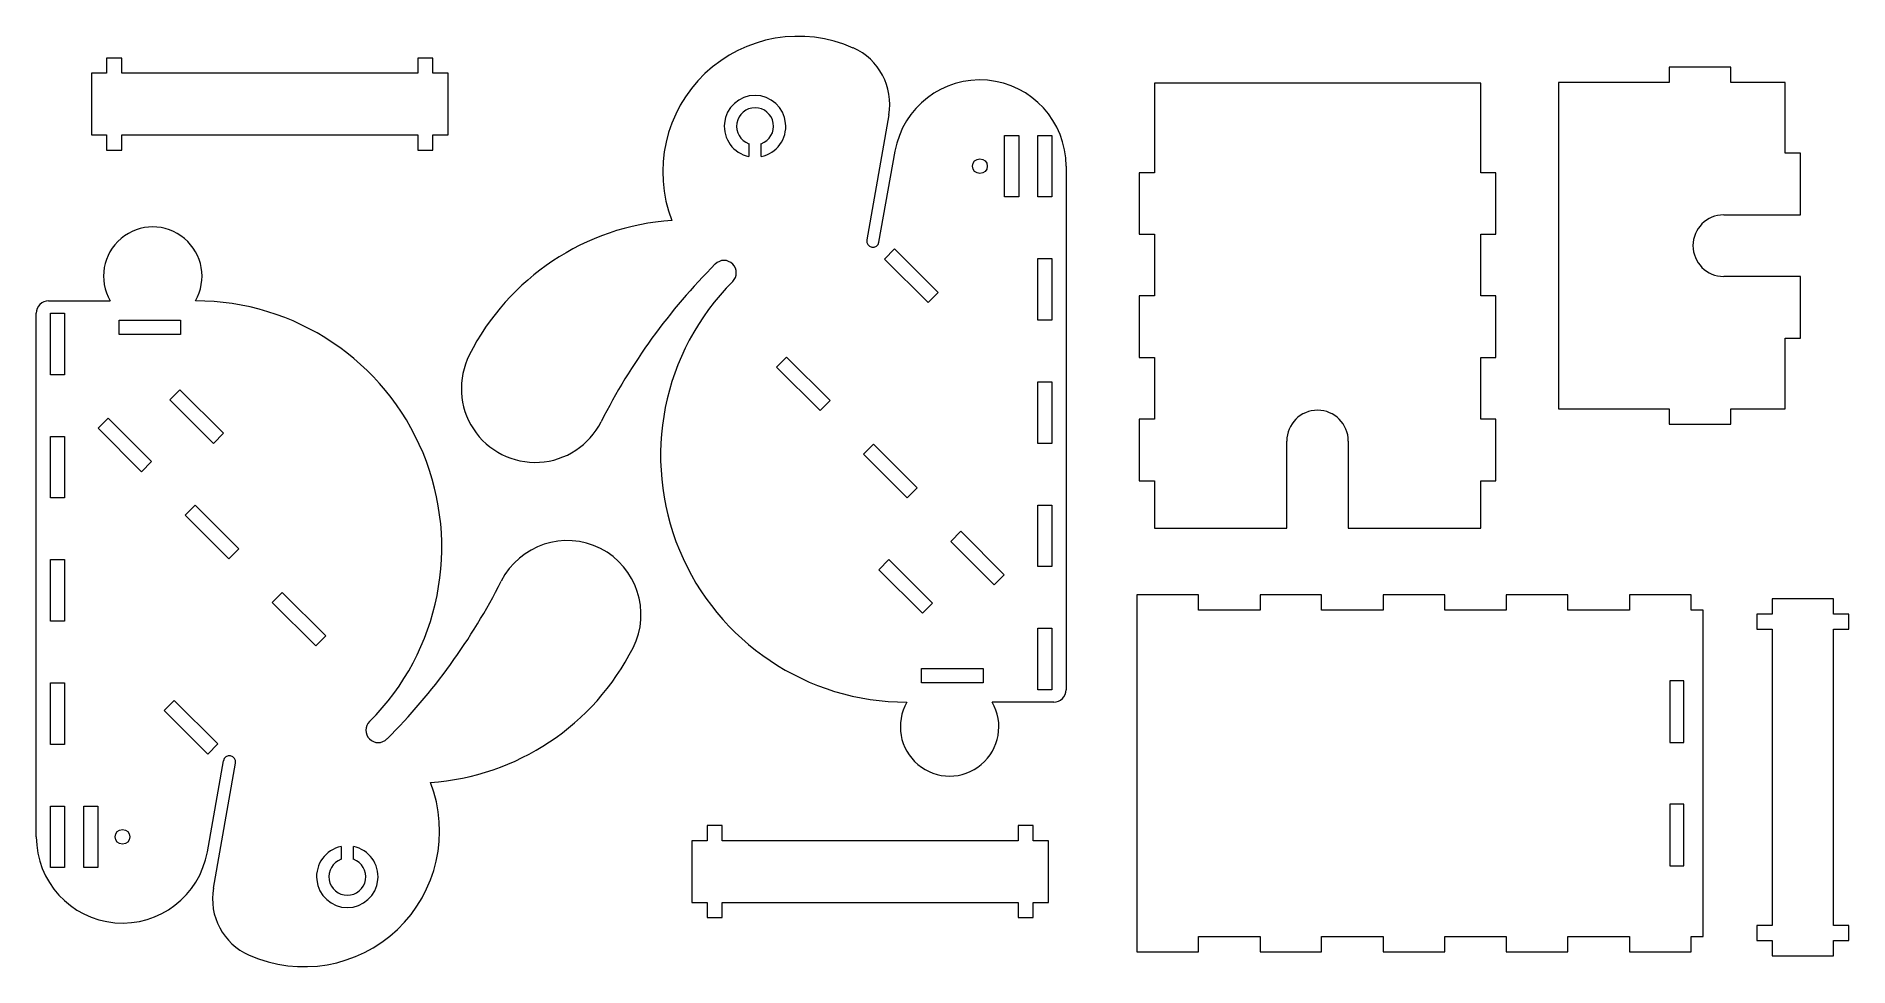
# Model space of a CAD drawing. Header units: inches. Extents: x 0.8 to 15.5, y 13.5 to 21.1.
import ezdxf

# ---------------------------------------------------------------- set-up
doc = ezdxf.new("R2010")
doc.units = ezdxf.units.IN
doc.header["$MEASUREMENT"] = 0

msp = doc.modelspace()

# ---------------------------------------------------------------- linework, layer by layer
at = {"color": 7, "linetype": 'Continuous', "lineweight": 15}
for p, q in [((1.201, 20.778), (1.201, 20.278)), ((1.324, 20.778), (1.201, 20.778)), ((1.324, 20.901), (1.324, 20.778)), ((1.447, 20.901), (1.324, 20.901)), ((1.447, 20.778), (1.447, 20.901)), ((3.851, 20.778), (1.447, 20.778)), ((3.851, 20.901), (3.851, 20.778)), ((3.974, 20.901), (3.851, 20.901)), ((3.974, 20.778), (3.974, 20.901)), ((4.097, 20.778), (3.974, 20.778)), ((4.097, 20.278), (4.097, 20.778)), ((14.014, 20.827), (14.014, 20.704)), ((14.514, 20.827), (14.014, 20.827)), ((14.514, 20.704), (14.514, 20.827)), ((9.833, 20.699), (9.833, 19.971)), ((12.483, 20.699), (9.833, 20.699)), ((12.483, 19.971), (12.483, 20.699)), ((13.116, 20.704), (13.116, 18.054)), ((14.014, 20.704), (13.116, 20.704)), ((14.957, 20.704), (14.514, 20.704)), ((14.957, 20.129), (14.957, 20.704)), ((7.677, 20.44), (7.498, 19.425)), ((1.201, 20.278), (1.324, 20.278)), ((1.324, 20.278), (1.324, 20.155)), ((1.447, 20.278), (3.851, 20.278)), ((1.447, 20.155), (1.447, 20.278)), ((3.851, 20.278), (3.851, 20.155)), ((3.974, 20.278), (4.097, 20.278)), ((3.974, 20.155), (3.974, 20.278)), ((6.54, 20.207), (6.54, 20.103)), ((6.64, 20.103), (6.64, 20.207)), ((8.616, 19.774), (8.616, 20.274)), ((8.616, 20.274), (8.731, 20.274)), ((8.731, 20.274), (8.731, 19.774)), ((8.886, 19.774), (8.886, 20.274)), ((8.886, 20.274), (9.001, 20.274)), ((9.001, 20.274), (9.001, 19.774)), ((1.324, 20.155), (1.447, 20.155)), ((3.851, 20.155), (3.974, 20.155)), ((7.596, 19.407), (7.727, 20.146)), ((9.116, 20.024), (9.116, 15.774)), ((15.08, 20.129), (14.957, 20.129)), ((15.08, 19.629), (15.08, 20.129)), ((9.71, 19.971), (9.71, 19.471)), ((9.833, 19.971), (9.71, 19.971)), ((12.606, 19.971), (12.483, 19.971)), ((12.606, 19.471), (12.606, 19.971)), ((8.731, 19.774), (8.616, 19.774)), ((9.001, 19.774), (8.886, 19.774)), ((14.457, 19.629), (15.08, 19.629)), ((9.71, 19.471), (9.833, 19.471)), ((9.833, 19.471), (9.833, 18.971)), ((12.483, 19.471), (12.606, 19.471)), ((12.483, 18.971), (12.483, 19.471)), ((7.641, 19.27), (7.723, 19.352)), ((7.723, 19.352), (8.076, 18.998)), ((7.995, 18.917), (7.641, 19.27)), ((8.886, 19.274), (9.001, 19.274)), ((8.886, 18.774), (8.886, 19.274)), ((9.001, 19.274), (9.001, 18.774)), ((8.076, 18.998), (7.995, 18.917)), ((15.08, 19.129), (14.457, 19.129)), ((15.08, 18.629), (15.08, 19.129)), ((0.853, 18.931), (1.353, 18.931)), ((9.71, 18.971), (9.71, 18.471)), ((9.833, 18.971), (9.71, 18.971)), ((12.606, 18.971), (12.483, 18.971)), ((12.606, 18.471), (12.606, 18.971)), ((0.753, 14.581), (0.753, 18.831)), ((0.868, 18.831), (0.983, 18.831)), ((0.868, 18.331), (0.868, 18.831)), ((0.983, 18.831), (0.983, 18.331)), ((1.425, 18.773), (1.925, 18.773)), ((1.425, 18.658), (1.425, 18.773)), ((1.925, 18.773), (1.925, 18.658)), ((9.001, 18.774), (8.886, 18.774)), ((1.925, 18.658), (1.425, 18.658)), ((14.957, 18.629), (15.08, 18.629)), ((14.957, 18.054), (14.957, 18.629)), ((6.765, 18.393), (6.846, 18.475)), ((6.846, 18.475), (7.199, 18.121)), ((9.71, 18.471), (9.833, 18.471)), ((9.833, 18.471), (9.833, 17.971)), ((12.483, 18.471), (12.606, 18.471)), ((12.483, 17.971), (12.483, 18.471)), ((0.983, 18.331), (0.868, 18.331)), ((7.118, 18.04), (6.765, 18.393)), ((8.886, 18.274), (9.001, 18.274)), ((8.886, 17.774), (8.886, 18.274)), ((9.001, 18.274), (9.001, 17.774)), ((1.838, 18.128), (1.92, 18.209)), ((2.192, 17.774), (1.838, 18.128)), ((1.92, 18.209), (2.273, 17.856)), ((7.199, 18.121), (7.118, 18.04)), ((1.255, 17.898), (1.336, 17.979)), ((1.336, 17.979), (1.69, 17.626)), ((9.71, 17.971), (9.71, 17.471)), ((9.833, 17.971), (9.71, 17.971)), ((12.606, 17.971), (12.483, 17.971)), ((12.606, 17.471), (12.606, 17.971)), ((13.116, 18.054), (14.014, 18.054)), ((14.014, 18.054), (14.014, 17.931)), ((14.514, 18.054), (14.957, 18.054)), ((14.514, 17.931), (14.514, 18.054)), ((0.868, 17.831), (0.983, 17.831)), ((0.868, 17.331), (0.868, 17.831)), ((0.983, 17.831), (0.983, 17.331)), ((1.608, 17.544), (1.255, 17.898)), ((2.273, 17.856), (2.192, 17.774)), ((14.014, 17.931), (14.514, 17.931)), ((7.472, 17.686), (7.553, 17.768)), ((7.825, 17.333), (7.472, 17.686)), ((7.553, 17.768), (7.907, 17.414)), ((9.001, 17.774), (8.886, 17.774)), ((10.908, 17.086), (10.908, 17.793)), ((11.408, 17.793), (11.408, 17.086)), ((1.69, 17.626), (1.608, 17.544)), ((7.907, 17.414), (7.825, 17.333)), ((9.71, 17.471), (9.833, 17.471)), ((9.833, 17.471), (9.833, 17.086)), ((12.483, 17.471), (12.606, 17.471)), ((12.483, 17.086), (12.483, 17.471)), ((0.983, 17.331), (0.868, 17.331)), ((1.962, 17.191), (2.043, 17.272)), ((2.043, 17.272), (2.397, 16.919)), ((8.886, 16.774), (8.886, 17.274)), ((8.886, 17.274), (9.001, 17.274)), ((9.001, 17.274), (9.001, 16.774)), ((2.316, 16.837), (1.962, 17.191)), ((9.833, 17.086), (10.908, 17.086)), ((11.408, 17.086), (12.483, 17.086)), ((8.179, 16.979), (8.26, 17.061)), ((8.532, 16.626), (8.179, 16.979)), ((8.26, 17.061), (8.614, 16.707)), ((0.868, 16.831), (0.983, 16.831)), ((0.868, 16.331), (0.868, 16.831)), ((0.983, 16.831), (0.983, 16.331)), ((2.397, 16.919), (2.316, 16.837)), ((7.595, 16.749), (7.677, 16.831)), ((7.677, 16.831), (8.03, 16.477)), ((7.949, 16.396), (7.595, 16.749)), ((8.614, 16.707), (8.532, 16.626)), ((9.001, 16.774), (8.886, 16.774)), ((2.669, 16.484), (2.75, 16.565)), ((2.75, 16.565), (3.104, 16.212)), ((9.691, 16.544), (9.691, 13.648)), ((10.191, 16.544), (9.691, 16.544)), ((10.191, 16.421), (10.191, 16.544)), ((10.691, 16.544), (10.691, 16.421)), ((11.191, 16.544), (10.691, 16.544)), ((11.191, 16.421), (11.191, 16.544)), ((11.691, 16.544), (11.691, 16.421)), ((12.191, 16.544), (11.691, 16.544)), ((12.191, 16.421), (12.191, 16.544)), ((13.191, 16.544), (12.691, 16.544)), ((12.691, 16.544), (12.691, 16.421)), ((13.191, 16.421), (13.191, 16.544)), ((13.691, 16.544), (13.691, 16.421)), ((14.191, 16.544), (13.691, 16.544)), ((14.191, 16.421), (14.191, 16.544)), ((14.849, 16.512), (14.849, 16.389)), ((15.349, 16.512), (14.849, 16.512)), ((15.349, 16.389), (15.349, 16.512)), ((3.023, 16.13), (2.669, 16.484)), ((8.03, 16.477), (7.949, 16.396)), ((10.691, 16.421), (10.191, 16.421)), ((11.691, 16.421), (11.191, 16.421)), ((12.691, 16.421), (12.191, 16.421)), ((13.691, 16.421), (13.191, 16.421)), ((14.291, 16.421), (14.191, 16.421)), ((14.291, 13.771), (14.291, 16.421)), ((14.849, 16.389), (14.726, 16.389)), ((14.726, 16.389), (14.726, 16.266)), ((15.472, 16.389), (15.349, 16.389)), ((15.472, 16.266), (15.472, 16.389)), ((0.983, 16.331), (0.868, 16.331)), ((3.104, 16.212), (3.023, 16.13)), ((8.886, 15.774), (8.886, 16.274)), ((8.886, 16.274), (9.001, 16.274)), ((9.001, 16.274), (9.001, 15.774)), ((14.726, 16.266), (14.849, 16.266)), ((14.849, 16.266), (14.849, 13.862)), ((15.349, 13.862), (15.349, 16.266)), ((15.349, 16.266), (15.472, 16.266)), ((7.943, 15.947), (8.443, 15.947)), ((7.943, 15.832), (7.943, 15.947)), ((8.443, 15.947), (8.443, 15.832)), ((0.868, 15.831), (0.983, 15.831)), ((0.868, 15.331), (0.868, 15.831)), ((0.983, 15.831), (0.983, 15.331)), ((8.443, 15.832), (7.943, 15.832)), ((9.001, 15.774), (8.886, 15.774)), ((14.019, 15.846), (14.019, 15.346)), ((14.134, 15.846), (14.019, 15.846)), ((14.134, 15.346), (14.134, 15.846)), ((1.792, 15.607), (1.874, 15.688)), ((2.146, 15.253), (1.792, 15.607)), ((1.874, 15.688), (2.227, 15.335)), ((9.016, 15.674), (8.516, 15.674)), ((0.983, 15.331), (0.868, 15.331)), ((2.227, 15.335), (2.146, 15.253)), ((14.019, 15.346), (14.134, 15.346)), ((2.272, 15.198), (2.142, 14.459)), ((2.192, 14.165), (2.371, 15.18)), ((0.868, 14.331), (0.868, 14.831)), ((0.868, 14.831), (0.983, 14.831)), ((0.983, 14.831), (0.983, 14.331)), ((1.138, 14.831), (1.253, 14.831)), ((1.138, 14.331), (1.138, 14.831)), ((1.253, 14.831), (1.253, 14.331)), ((14.134, 14.846), (14.019, 14.846)), ((14.019, 14.846), (14.019, 14.346)), ((14.134, 14.346), (14.134, 14.846)), ((6.2, 14.672), (6.2, 14.549)), ((6.323, 14.672), (6.2, 14.672)), ((6.323, 14.549), (6.323, 14.672)), ((8.727, 14.672), (8.727, 14.549)), ((8.85, 14.672), (8.727, 14.672)), ((8.85, 14.549), (8.85, 14.672)), ((3.229, 14.502), (3.229, 14.398)), ((3.329, 14.398), (3.329, 14.502)), ((6.077, 14.549), (6.077, 14.049)), ((6.2, 14.549), (6.077, 14.549)), ((8.727, 14.549), (6.323, 14.549)), ((8.973, 14.549), (8.85, 14.549)), ((8.973, 14.049), (8.973, 14.549)), ((0.983, 14.331), (0.868, 14.331)), ((1.253, 14.331), (1.138, 14.331)), ((14.019, 14.346), (14.134, 14.346)), ((6.077, 14.049), (6.2, 14.049)), ((6.2, 14.049), (6.2, 13.926)), ((6.323, 14.049), (8.727, 14.049)), ((6.323, 13.926), (6.323, 14.049)), ((8.727, 14.049), (8.727, 13.926)), ((8.85, 13.926), (8.85, 14.049)), ((8.85, 14.049), (8.973, 14.049)), ((6.2, 13.926), (6.323, 13.926)), ((8.727, 13.926), (8.85, 13.926)), ((14.726, 13.862), (14.726, 13.739)), ((14.849, 13.862), (14.726, 13.862)), ((15.472, 13.862), (15.349, 13.862)), ((15.472, 13.739), (15.472, 13.862)), ((10.191, 13.771), (10.691, 13.771)), ((10.191, 13.648), (10.191, 13.771)), ((10.691, 13.771), (10.691, 13.648)), ((11.191, 13.771), (11.691, 13.771)), ((11.191, 13.648), (11.191, 13.771)), ((11.691, 13.771), (11.691, 13.648)), ((12.191, 13.771), (12.691, 13.771)), ((12.191, 13.648), (12.191, 13.771)), ((12.691, 13.771), (12.691, 13.648)), ((13.191, 13.648), (13.191, 13.771)), ((13.191, 13.771), (13.691, 13.771)), ((13.691, 13.771), (13.691, 13.648)), ((14.191, 13.771), (14.291, 13.771)), ((14.191, 13.648), (14.191, 13.771)), ((14.726, 13.739), (14.849, 13.739)), ((14.849, 13.739), (14.849, 13.616)), ((15.349, 13.739), (15.472, 13.739)), ((15.349, 13.616), (15.349, 13.739)), ((9.691, 13.648), (10.191, 13.648)), ((10.691, 13.648), (11.191, 13.648)), ((11.691, 13.648), (12.191, 13.648)), ((12.691, 13.648), (13.191, 13.648)), ((13.691, 13.648), (14.191, 13.648)), ((14.849, 13.616), (15.349, 13.616))]:
    msp.add_line(p, q, dxfattribs=at)
for centre in [(8.416, 20.024), (1.453, 14.581)]:
    msp.add_circle(centre, 0.06, dxfattribs=at)
for centre, radius, start, end in [((6.941, 19.978), 1.1, 66.0292, 201.0292), ((7.184, 20.527), 0.5, 350, 66.0292), ((8.416, 20.024), 0.7, 0, 170), ((6.59, 20.348), 0.25, 281.537, 258.463), ((6.59, 20.348), 0.15, 289.4712, 250.5288), ((6.054, 17.589), 2, 94.0254, 153.1949), ((14.457, 19.379), 0.25, 90, 270), ((1.699, 19.131), 0.4, 330, 210), ((7.547, 19.416), 0.05, 170, 350), ((9.803, 15.695), 5, 135, 153.1949), ((6.338, 19.159), 0.1, 315, 135), ((7.823, 17.674), 2, 135, 270), ((0.853, 18.831), 0.1, 90, 180), ((2.046, 16.931), 2, 315, 90), ((4.805, 18.22), 0.6, 153.1949, 333.1949), ((11.158, 17.793), 0.25, 0, 180), ((5.064, 16.385), 0.6, 333.1949, 153.1949), ((0.066, 18.911), 5, 315, 333.1949), ((3.814, 17.017), 2, 274.0254, 333.1949), ((9.016, 15.774), 0.1, 270, 0), ((8.17, 15.474), 0.4, 150, 30), ((3.53, 15.446), 0.1, 135, 315), ((2.322, 15.189), 0.05, 350, 170), ((2.928, 14.627), 1.1, 246.0292, 21.0292), ((1.453, 14.581), 0.7, 180, 350), ((3.279, 14.257), 0.25, 101.537, 78.463), ((3.279, 14.257), 0.15, 109.4712, 70.5288), ((2.684, 14.078), 0.5, 170, 246.0292)]:
    msp.add_arc(centre, radius, start, end, dxfattribs=at)

doc.saveas('drawing.dxf')
